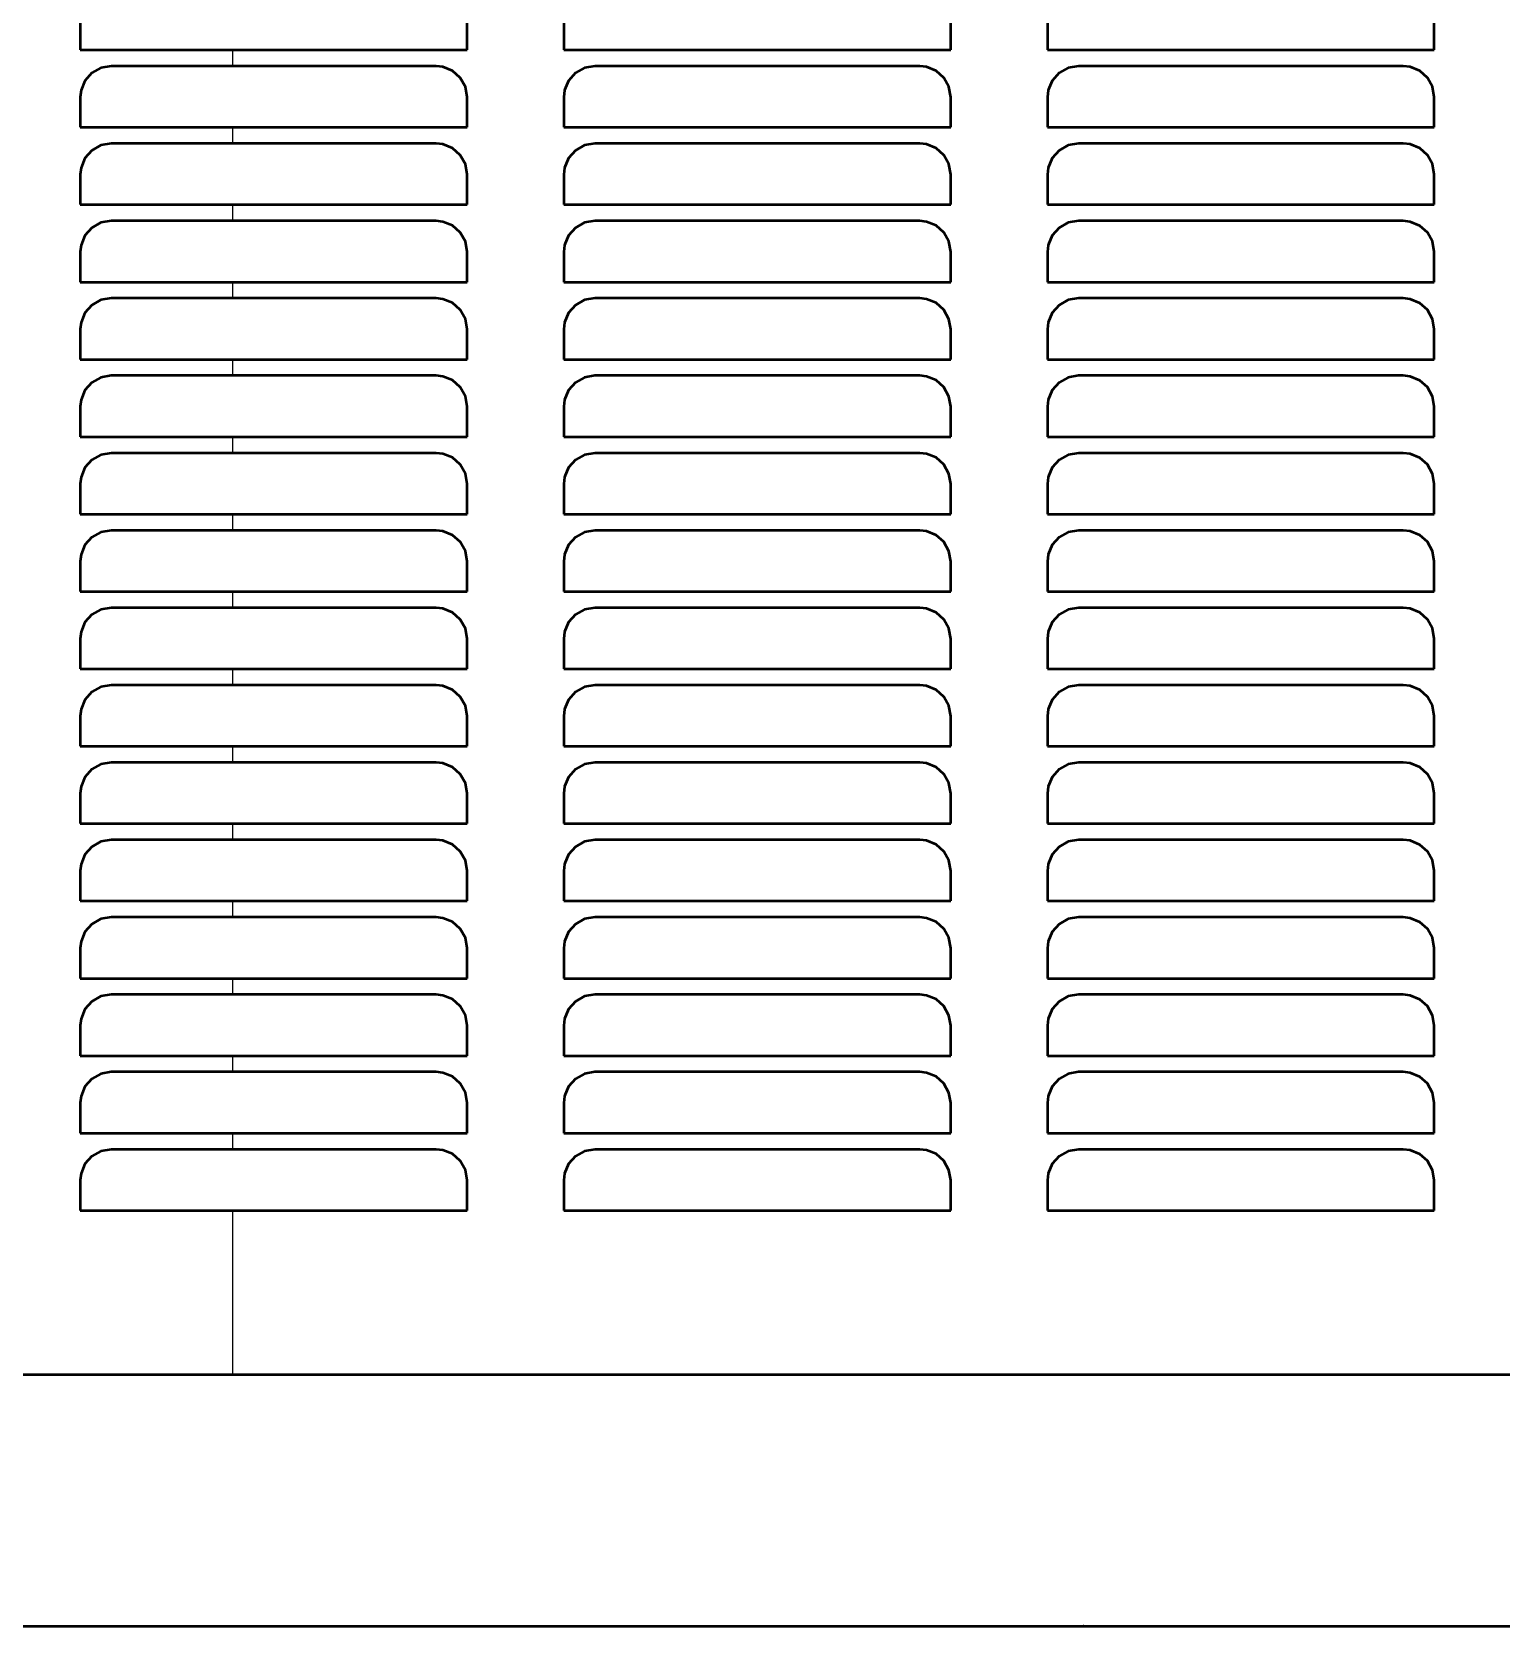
# Model space of a CAD drawing. Header units: inches. Extents: x -0.3 to 35.5, y 0 to 41.5.
# Drawn here: x 16.2 to 25.7, y 0 to 10.3 of the extents above; entities that cross this region are included whole.
import ezdxf

# ---------------------------------------------------------------- set-up
doc = ezdxf.new("R2010")
doc.units = ezdxf.units.IN
doc.header["$MEASUREMENT"] = 0
for name, color, linetype, lineweight in [('2d ConnectionPoints', 7, 'Continuous', 50), ('AM_0', 7, 'Continuous', 50), ('AM_4', 3, 'Continuous', 25)]:
    doc.layers.add(name, color=color, linetype=linetype, lineweight=lineweight)

msp = doc.modelspace()

# ---------------------------------------------------------------- linework, layer by layer
at = {"layer": '2d ConnectionPoints'}
msp.add_point((23, 0), dxfattribs=at)
at = {"layer": 'AM_0'}
for p, q in [((16.516, 10.381), (16.516, 10.186)), ((19.016, 10.186), (19.016, 10.381)), ((19.641, 10.381), (19.641, 10.186)), ((22.141, 10.186), (22.141, 10.381)), ((22.766, 10.381), (22.766, 10.186)), ((25.266, 10.186), (25.266, 10.381)), ((16.516, 10.186), (19.016, 10.186)), ((19.641, 10.186), (22.141, 10.186)), ((22.766, 10.186), (25.266, 10.186)), ((18.816, 10.081), (16.716, 10.081)), ((21.941, 10.081), (19.841, 10.081)), ((25.066, 10.081), (22.966, 10.081)), ((16.516, 9.881), (16.516, 9.686)), ((19.016, 9.686), (19.016, 9.881)), ((19.641, 9.881), (19.641, 9.686)), ((22.141, 9.686), (22.141, 9.881)), ((22.766, 9.881), (22.766, 9.686)), ((25.266, 9.686), (25.266, 9.881)), ((16.516, 9.686), (19.016, 9.686)), ((19.641, 9.686), (22.141, 9.686)), ((22.766, 9.686), (25.266, 9.686)), ((18.816, 9.581), (16.716, 9.581)), ((21.941, 9.581), (19.841, 9.581)), ((25.066, 9.581), (22.966, 9.581)), ((16.516, 9.381), (16.516, 9.186)), ((19.016, 9.186), (19.016, 9.381)), ((19.641, 9.381), (19.641, 9.186)), ((22.141, 9.186), (22.141, 9.381)), ((22.766, 9.381), (22.766, 9.186)), ((25.266, 9.186), (25.266, 9.381)), ((16.516, 9.186), (19.016, 9.186)), ((19.641, 9.186), (22.141, 9.186)), ((22.766, 9.186), (25.266, 9.186)), ((18.816, 9.081), (16.716, 9.081)), ((21.941, 9.081), (19.841, 9.081)), ((25.066, 9.081), (22.966, 9.081)), ((16.516, 8.881), (16.516, 8.686)), ((19.016, 8.686), (19.016, 8.881)), ((19.641, 8.881), (19.641, 8.686)), ((22.141, 8.686), (22.141, 8.881)), ((22.766, 8.881), (22.766, 8.686)), ((25.266, 8.686), (25.266, 8.881)), ((16.516, 8.686), (19.016, 8.686)), ((19.641, 8.686), (22.141, 8.686)), ((22.766, 8.686), (25.266, 8.686)), ((18.816, 8.581), (16.716, 8.581)), ((21.941, 8.581), (19.841, 8.581)), ((25.066, 8.581), (22.966, 8.581)), ((16.516, 8.381), (16.516, 8.186)), ((19.016, 8.186), (19.016, 8.381)), ((19.641, 8.381), (19.641, 8.186)), ((22.141, 8.186), (22.141, 8.381)), ((22.766, 8.381), (22.766, 8.186)), ((25.266, 8.186), (25.266, 8.381)), ((16.516, 8.186), (19.016, 8.186)), ((19.641, 8.186), (22.141, 8.186)), ((22.766, 8.186), (25.266, 8.186)), ((18.816, 8.081), (16.716, 8.081)), ((21.941, 8.081), (19.841, 8.081)), ((25.066, 8.081), (22.966, 8.081)), ((16.516, 7.881), (16.516, 7.686)), ((19.016, 7.686), (19.016, 7.881)), ((19.641, 7.881), (19.641, 7.686)), ((22.141, 7.686), (22.141, 7.881)), ((22.766, 7.881), (22.766, 7.686)), ((25.266, 7.686), (25.266, 7.881)), ((16.516, 7.686), (19.016, 7.686)), ((19.641, 7.686), (22.141, 7.686)), ((22.766, 7.686), (25.266, 7.686)), ((18.816, 7.581), (16.716, 7.581)), ((21.941, 7.581), (19.841, 7.581)), ((25.066, 7.581), (22.966, 7.581)), ((16.516, 7.381), (16.516, 7.186)), ((19.016, 7.186), (19.016, 7.381)), ((19.641, 7.381), (19.641, 7.186)), ((22.141, 7.186), (22.141, 7.381)), ((22.766, 7.381), (22.766, 7.186)), ((25.266, 7.186), (25.266, 7.381)), ((16.516, 7.186), (19.016, 7.186)), ((19.641, 7.186), (22.141, 7.186)), ((22.766, 7.186), (25.266, 7.186)), ((18.816, 7.081), (16.716, 7.081)), ((21.941, 7.081), (19.841, 7.081)), ((25.066, 7.081), (22.966, 7.081)), ((16.516, 6.881), (16.516, 6.686)), ((19.016, 6.686), (19.016, 6.881)), ((19.641, 6.881), (19.641, 6.686)), ((22.141, 6.686), (22.141, 6.881)), ((22.766, 6.881), (22.766, 6.686)), ((25.266, 6.686), (25.266, 6.881)), ((16.516, 6.686), (19.016, 6.686)), ((19.641, 6.686), (22.141, 6.686)), ((22.766, 6.686), (25.266, 6.686)), ((18.816, 6.581), (16.716, 6.581)), ((21.941, 6.581), (19.841, 6.581)), ((25.066, 6.581), (22.966, 6.581)), ((16.516, 6.381), (16.516, 6.186)), ((19.016, 6.186), (19.016, 6.381)), ((19.641, 6.381), (19.641, 6.186)), ((22.141, 6.186), (22.141, 6.381)), ((22.766, 6.381), (22.766, 6.186)), ((25.266, 6.186), (25.266, 6.381)), ((16.516, 6.186), (19.016, 6.186)), ((19.641, 6.186), (22.141, 6.186)), ((22.766, 6.186), (25.266, 6.186)), ((18.816, 6.081), (16.716, 6.081)), ((21.941, 6.081), (19.841, 6.081)), ((25.066, 6.081), (22.966, 6.081)), ((16.516, 5.881), (16.516, 5.686)), ((19.016, 5.686), (19.016, 5.881)), ((19.641, 5.881), (19.641, 5.686)), ((22.141, 5.686), (22.141, 5.881)), ((22.766, 5.881), (22.766, 5.686)), ((25.266, 5.686), (25.266, 5.881)), ((16.516, 5.686), (19.016, 5.686)), ((19.641, 5.686), (22.141, 5.686)), ((22.766, 5.686), (25.266, 5.686)), ((18.816, 5.581), (16.716, 5.581)), ((21.941, 5.581), (19.841, 5.581)), ((25.066, 5.581), (22.966, 5.581)), ((16.516, 5.381), (16.516, 5.186)), ((19.016, 5.186), (19.016, 5.381)), ((19.641, 5.381), (19.641, 5.186)), ((22.141, 5.186), (22.141, 5.381)), ((22.766, 5.381), (22.766, 5.186)), ((25.266, 5.186), (25.266, 5.381)), ((16.516, 5.186), (19.016, 5.186)), ((19.641, 5.186), (22.141, 5.186)), ((22.766, 5.186), (25.266, 5.186)), ((18.816, 5.081), (16.716, 5.081)), ((21.941, 5.081), (19.841, 5.081)), ((25.066, 5.081), (22.966, 5.081)), ((16.516, 4.881), (16.516, 4.686)), ((19.016, 4.686), (19.016, 4.881)), ((19.641, 4.881), (19.641, 4.686)), ((22.141, 4.686), (22.141, 4.881)), ((22.766, 4.881), (22.766, 4.686)), ((25.266, 4.686), (25.266, 4.881)), ((16.516, 4.686), (19.016, 4.686)), ((19.641, 4.686), (22.141, 4.686)), ((22.766, 4.686), (25.266, 4.686)), ((18.816, 4.581), (16.716, 4.581)), ((21.941, 4.581), (19.841, 4.581)), ((25.066, 4.581), (22.966, 4.581)), ((16.516, 4.381), (16.516, 4.186)), ((19.016, 4.186), (19.016, 4.381)), ((19.641, 4.381), (19.641, 4.186)), ((22.141, 4.186), (22.141, 4.381)), ((22.766, 4.381), (22.766, 4.186)), ((25.266, 4.186), (25.266, 4.381)), ((16.516, 4.186), (19.016, 4.186)), ((19.641, 4.186), (22.141, 4.186)), ((22.766, 4.186), (25.266, 4.186)), ((18.816, 4.081), (16.716, 4.081)), ((21.941, 4.081), (19.841, 4.081)), ((25.066, 4.081), (22.966, 4.081)), ((16.516, 3.881), (16.516, 3.686)), ((19.016, 3.686), (19.016, 3.881)), ((19.641, 3.881), (19.641, 3.686)), ((22.141, 3.686), (22.141, 3.881)), ((22.766, 3.881), (22.766, 3.686)), ((25.266, 3.686), (25.266, 3.881)), ((16.516, 3.686), (19.016, 3.686)), ((19.641, 3.686), (22.141, 3.686)), ((22.766, 3.686), (25.266, 3.686)), ((18.816, 3.581), (16.716, 3.581)), ((21.941, 3.581), (19.841, 3.581)), ((25.066, 3.581), (22.966, 3.581)), ((16.516, 3.381), (16.516, 3.186)), ((19.016, 3.186), (19.016, 3.381)), ((19.641, 3.381), (19.641, 3.186)), ((22.141, 3.186), (22.141, 3.381)), ((22.766, 3.381), (22.766, 3.186)), ((25.266, 3.186), (25.266, 3.381)), ((16.516, 3.186), (19.016, 3.186)), ((19.641, 3.186), (22.141, 3.186)), ((22.766, 3.186), (25.266, 3.186)), ((18.816, 3.081), (16.716, 3.081)), ((21.941, 3.081), (19.841, 3.081)), ((25.066, 3.081), (22.966, 3.081)), ((16.516, 2.881), (16.516, 2.686)), ((19.016, 2.686), (19.016, 2.881)), ((19.641, 2.881), (19.641, 2.686)), ((22.141, 2.686), (22.141, 2.881)), ((22.766, 2.881), (22.766, 2.686)), ((25.266, 2.686), (25.266, 2.881)), ((16.516, 2.686), (19.016, 2.686)), ((19.641, 2.686), (22.141, 2.686)), ((22.766, 2.686), (25.266, 2.686)), ((-0.27, 1.625), (35.27, 1.625)), ((3.39, 0), (32.11, 0))]:
    msp.add_line(p, q, dxfattribs=at)
for points in [[(16.716, 10.081), (16.65, 10.07), (16.591, 10.037), (16.546, 9.987), (16.521, 9.925), (16.516, 9.881)], [(19.016, 9.881), (19.005, 9.947), (18.972, 10.006), (18.922, 10.051), (18.86, 10.076), (18.816, 10.081)], [(19.841, 10.081), (19.775, 10.07), (19.716, 10.037), (19.671, 9.987), (19.646, 9.925), (19.641, 9.881)], [(22.141, 9.881), (22.13, 9.947), (22.097, 10.006), (22.047, 10.051), (21.985, 10.076), (21.941, 10.081)], [(22.966, 10.081), (22.9, 10.07), (22.841, 10.037), (22.796, 9.987), (22.771, 9.925), (22.766, 9.881)], [(25.266, 9.881), (25.255, 9.947), (25.222, 10.006), (25.172, 10.05), (25.11, 10.076), (25.066, 10.081)], [(16.716, 9.581), (16.65, 9.57), (16.591, 9.537), (16.546, 9.487), (16.521, 9.425), (16.516, 9.381)], [(19.016, 9.381), (19.005, 9.447), (18.972, 9.506), (18.922, 9.551), (18.86, 9.576), (18.816, 9.581)], [(19.841, 9.581), (19.775, 9.57), (19.716, 9.537), (19.671, 9.487), (19.646, 9.425), (19.641, 9.381)], [(22.141, 9.381), (22.13, 9.447), (22.097, 9.506), (22.047, 9.551), (21.985, 9.576), (21.941, 9.581)], [(22.966, 9.581), (22.9, 9.57), (22.841, 9.537), (22.796, 9.487), (22.771, 9.425), (22.766, 9.381)], [(25.266, 9.381), (25.255, 9.447), (25.222, 9.506), (25.172, 9.55), (25.11, 9.576), (25.066, 9.581)], [(16.716, 9.081), (16.65, 9.07), (16.591, 9.037), (16.546, 8.987), (16.521, 8.925), (16.516, 8.881)], [(19.016, 8.881), (19.005, 8.947), (18.972, 9.006), (18.922, 9.051), (18.86, 9.076), (18.816, 9.081)], [(19.841, 9.081), (19.775, 9.07), (19.716, 9.037), (19.671, 8.987), (19.646, 8.925), (19.641, 8.881)], [(22.141, 8.881), (22.13, 8.947), (22.097, 9.006), (22.047, 9.051), (21.985, 9.076), (21.941, 9.081)], [(22.966, 9.081), (22.9, 9.07), (22.841, 9.037), (22.796, 8.987), (22.771, 8.925), (22.766, 8.881)], [(25.266, 8.881), (25.255, 8.947), (25.222, 9.006), (25.172, 9.05), (25.11, 9.076), (25.066, 9.081)], [(16.716, 8.581), (16.65, 8.57), (16.591, 8.537), (16.546, 8.487), (16.521, 8.425), (16.516, 8.381)], [(19.016, 8.381), (19.005, 8.447), (18.972, 8.506), (18.922, 8.551), (18.86, 8.576), (18.816, 8.581)], [(19.841, 8.581), (19.775, 8.57), (19.716, 8.537), (19.671, 8.487), (19.646, 8.425), (19.641, 8.381)], [(22.141, 8.381), (22.13, 8.447), (22.097, 8.506), (22.047, 8.551), (21.985, 8.576), (21.941, 8.581)], [(22.966, 8.581), (22.9, 8.57), (22.841, 8.537), (22.796, 8.487), (22.771, 8.425), (22.766, 8.381)], [(25.266, 8.381), (25.255, 8.447), (25.222, 8.506), (25.172, 8.55), (25.11, 8.576), (25.066, 8.581)], [(16.716, 8.081), (16.65, 8.07), (16.591, 8.037), (16.546, 7.987), (16.521, 7.925), (16.516, 7.881)], [(19.016, 7.881), (19.005, 7.947), (18.972, 8.006), (18.922, 8.051), (18.86, 8.076), (18.816, 8.081)], [(19.841, 8.081), (19.775, 8.07), (19.716, 8.037), (19.671, 7.987), (19.646, 7.925), (19.641, 7.881)], [(22.141, 7.881), (22.13, 7.947), (22.097, 8.006), (22.047, 8.051), (21.985, 8.076), (21.941, 8.081)], [(22.966, 8.081), (22.9, 8.07), (22.841, 8.037), (22.796, 7.987), (22.771, 7.925), (22.766, 7.881)], [(25.266, 7.881), (25.255, 7.947), (25.222, 8.006), (25.172, 8.05), (25.11, 8.076), (25.066, 8.081)], [(16.716, 7.581), (16.65, 7.57), (16.591, 7.537), (16.546, 7.487), (16.521, 7.425), (16.516, 7.381)], [(19.016, 7.381), (19.005, 7.447), (18.972, 7.506), (18.922, 7.551), (18.86, 7.576), (18.816, 7.581)], [(19.841, 7.581), (19.775, 7.57), (19.716, 7.537), (19.671, 7.487), (19.646, 7.425), (19.641, 7.381)], [(22.141, 7.381), (22.13, 7.447), (22.097, 7.506), (22.047, 7.551), (21.985, 7.576), (21.941, 7.581)], [(22.966, 7.581), (22.9, 7.57), (22.841, 7.537), (22.796, 7.487), (22.771, 7.425), (22.766, 7.381)], [(25.266, 7.381), (25.255, 7.447), (25.222, 7.506), (25.172, 7.55), (25.11, 7.576), (25.066, 7.581)], [(16.716, 7.081), (16.65, 7.07), (16.591, 7.037), (16.546, 6.987), (16.521, 6.925), (16.516, 6.881)], [(19.016, 6.881), (19.005, 6.947), (18.972, 7.006), (18.922, 7.051), (18.86, 7.076), (18.816, 7.081)], [(19.841, 7.081), (19.775, 7.07), (19.716, 7.037), (19.671, 6.987), (19.646, 6.925), (19.641, 6.881)], [(22.141, 6.881), (22.13, 6.947), (22.097, 7.006), (22.047, 7.051), (21.985, 7.076), (21.941, 7.081)], [(22.966, 7.081), (22.9, 7.07), (22.841, 7.037), (22.796, 6.987), (22.771, 6.925), (22.766, 6.881)], [(25.266, 6.881), (25.255, 6.947), (25.222, 7.006), (25.172, 7.05), (25.11, 7.076), (25.066, 7.081)], [(16.716, 6.581), (16.65, 6.57), (16.591, 6.537), (16.546, 6.487), (16.521, 6.425), (16.516, 6.381)], [(19.016, 6.381), (19.005, 6.447), (18.972, 6.506), (18.922, 6.551), (18.86, 6.576), (18.816, 6.581)], [(19.841, 6.581), (19.775, 6.57), (19.716, 6.537), (19.671, 6.487), (19.646, 6.425), (19.641, 6.381)], [(22.141, 6.381), (22.13, 6.447), (22.097, 6.506), (22.047, 6.551), (21.985, 6.576), (21.941, 6.581)], [(22.966, 6.581), (22.9, 6.57), (22.841, 6.537), (22.796, 6.487), (22.771, 6.425), (22.766, 6.381)], [(25.266, 6.381), (25.255, 6.447), (25.222, 6.506), (25.172, 6.55), (25.11, 6.576), (25.066, 6.581)], [(16.716, 6.081), (16.65, 6.07), (16.591, 6.037), (16.546, 5.987), (16.521, 5.925), (16.516, 5.881)], [(19.016, 5.881), (19.005, 5.947), (18.972, 6.006), (18.922, 6.051), (18.86, 6.076), (18.816, 6.081)], [(19.841, 6.081), (19.775, 6.07), (19.716, 6.037), (19.671, 5.987), (19.646, 5.925), (19.641, 5.881)], [(22.141, 5.881), (22.13, 5.947), (22.097, 6.006), (22.047, 6.051), (21.985, 6.076), (21.941, 6.081)], [(22.966, 6.081), (22.9, 6.07), (22.841, 6.037), (22.796, 5.987), (22.771, 5.925), (22.766, 5.881)], [(25.266, 5.881), (25.255, 5.947), (25.222, 6.006), (25.172, 6.05), (25.11, 6.076), (25.066, 6.081)], [(16.716, 5.581), (16.65, 5.57), (16.591, 5.537), (16.546, 5.487), (16.521, 5.425), (16.516, 5.381)], [(19.016, 5.381), (19.005, 5.447), (18.972, 5.506), (18.922, 5.551), (18.86, 5.576), (18.816, 5.581)], [(19.841, 5.581), (19.775, 5.57), (19.716, 5.537), (19.671, 5.487), (19.646, 5.425), (19.641, 5.381)], [(22.141, 5.381), (22.13, 5.447), (22.097, 5.506), (22.047, 5.551), (21.985, 5.576), (21.941, 5.581)], [(22.966, 5.581), (22.9, 5.57), (22.841, 5.537), (22.796, 5.487), (22.771, 5.425), (22.766, 5.381)], [(25.266, 5.381), (25.255, 5.447), (25.222, 5.506), (25.172, 5.55), (25.11, 5.576), (25.066, 5.581)], [(16.716, 5.081), (16.65, 5.07), (16.591, 5.037), (16.546, 4.987), (16.521, 4.925), (16.516, 4.881)], [(19.016, 4.881), (19.005, 4.947), (18.972, 5.006), (18.922, 5.051), (18.86, 5.076), (18.816, 5.081)], [(19.841, 5.081), (19.775, 5.07), (19.716, 5.037), (19.671, 4.987), (19.646, 4.925), (19.641, 4.881)], [(22.141, 4.881), (22.13, 4.947), (22.097, 5.006), (22.047, 5.051), (21.985, 5.076), (21.941, 5.081)], [(22.966, 5.081), (22.9, 5.07), (22.841, 5.037), (22.796, 4.987), (22.771, 4.925), (22.766, 4.881)], [(25.266, 4.881), (25.255, 4.947), (25.222, 5.006), (25.172, 5.05), (25.11, 5.076), (25.066, 5.081)], [(16.716, 4.581), (16.65, 4.57), (16.591, 4.537), (16.546, 4.487), (16.521, 4.425), (16.516, 4.381)], [(19.016, 4.381), (19.005, 4.447), (18.972, 4.506), (18.922, 4.551), (18.86, 4.576), (18.816, 4.581)], [(19.841, 4.581), (19.775, 4.57), (19.716, 4.537), (19.671, 4.487), (19.646, 4.425), (19.641, 4.381)], [(22.141, 4.381), (22.13, 4.447), (22.097, 4.506), (22.047, 4.551), (21.985, 4.576), (21.941, 4.581)], [(22.966, 4.581), (22.9, 4.57), (22.841, 4.537), (22.796, 4.487), (22.771, 4.425), (22.766, 4.381)], [(25.266, 4.381), (25.255, 4.447), (25.222, 4.506), (25.172, 4.55), (25.11, 4.576), (25.066, 4.581)], [(16.716, 4.081), (16.65, 4.07), (16.591, 4.037), (16.546, 3.987), (16.521, 3.925), (16.516, 3.881)], [(19.016, 3.881), (19.005, 3.947), (18.972, 4.006), (18.922, 4.051), (18.86, 4.076), (18.816, 4.081)], [(19.841, 4.081), (19.775, 4.07), (19.716, 4.037), (19.671, 3.987), (19.646, 3.925), (19.641, 3.881)], [(22.141, 3.881), (22.13, 3.947), (22.097, 4.006), (22.047, 4.051), (21.985, 4.076), (21.941, 4.081)], [(22.966, 4.081), (22.9, 4.07), (22.841, 4.037), (22.796, 3.987), (22.771, 3.925), (22.766, 3.881)], [(25.266, 3.881), (25.255, 3.947), (25.222, 4.006), (25.172, 4.05), (25.11, 4.076), (25.066, 4.081)], [(16.716, 3.581), (16.65, 3.57), (16.591, 3.537), (16.546, 3.487), (16.521, 3.425), (16.516, 3.381)], [(19.016, 3.381), (19.005, 3.447), (18.972, 3.506), (18.922, 3.551), (18.86, 3.576), (18.816, 3.581)], [(19.841, 3.581), (19.775, 3.57), (19.716, 3.537), (19.671, 3.487), (19.646, 3.425), (19.641, 3.381)], [(22.141, 3.381), (22.13, 3.447), (22.097, 3.506), (22.047, 3.551), (21.985, 3.576), (21.941, 3.581)], [(22.966, 3.581), (22.9, 3.57), (22.841, 3.537), (22.796, 3.487), (22.771, 3.425), (22.766, 3.381)], [(25.266, 3.381), (25.255, 3.447), (25.222, 3.506), (25.172, 3.55), (25.11, 3.576), (25.066, 3.581)], [(16.716, 3.081), (16.65, 3.07), (16.591, 3.037), (16.546, 2.987), (16.521, 2.925), (16.516, 2.881)], [(19.016, 2.881), (19.005, 2.947), (18.972, 3.006), (18.922, 3.051), (18.86, 3.076), (18.816, 3.081)], [(19.841, 3.081), (19.775, 3.07), (19.716, 3.037), (19.671, 2.987), (19.646, 2.925), (19.641, 2.881)], [(22.141, 2.881), (22.13, 2.947), (22.097, 3.006), (22.047, 3.051), (21.985, 3.076), (21.941, 3.081)], [(22.966, 3.081), (22.9, 3.07), (22.841, 3.037), (22.796, 2.987), (22.771, 2.925), (22.766, 2.881)], [(25.266, 2.881), (25.255, 2.947), (25.222, 3.006), (25.172, 3.05), (25.11, 3.076), (25.066, 3.081)]]:
    msp.add_lwpolyline(points, dxfattribs=at)
at = {"layer": 'AM_4'}
for p, q in [((17.5, 10.186), (17.5, 10.081)), ((17.5, 9.686), (17.5, 9.581)), ((17.5, 9.186), (17.5, 9.081)), ((17.5, 8.686), (17.5, 8.581)), ((17.5, 8.186), (17.5, 8.081)), ((17.5, 7.686), (17.5, 7.581)), ((17.5, 7.186), (17.5, 7.081)), ((17.5, 6.686), (17.5, 6.581)), ((17.5, 6.186), (17.5, 6.081)), ((17.5, 5.686), (17.5, 5.581)), ((17.5, 5.186), (17.5, 5.081)), ((17.5, 4.686), (17.5, 4.581)), ((17.5, 4.186), (17.5, 4.081)), ((17.5, 3.686), (17.5, 3.581)), ((17.5, 3.186), (17.5, 3.081)), ((17.5, 2.686), (17.5, 1.625))]:
    msp.add_line(p, q, dxfattribs=at)

doc.saveas('drawing.dxf')
